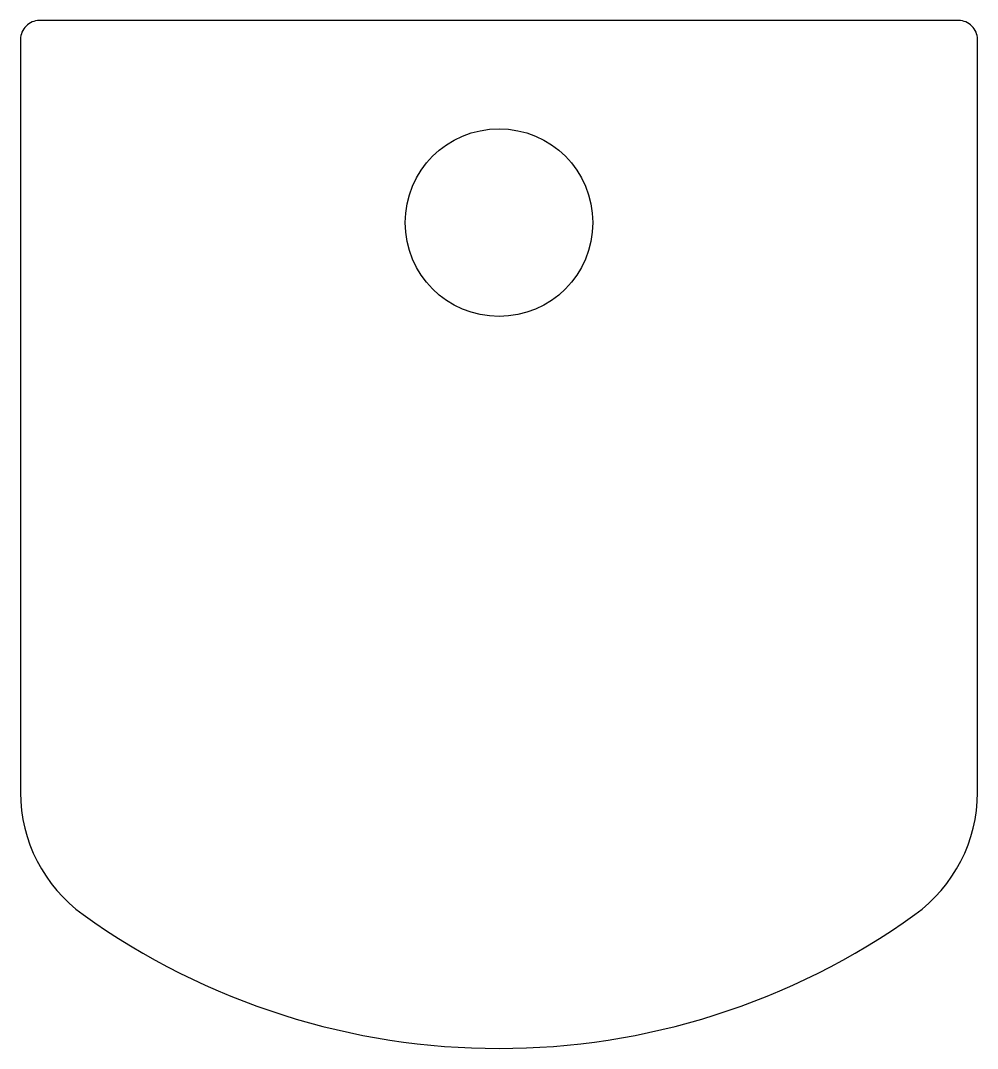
# Model space of a CAD drawing. Header units: millimetres. Extents: x -25.5 to 25.5, y -44 to 10.8.
import ezdxf

# ---------------------------------------------------------------- set-up
doc = ezdxf.new("R2010")
doc.units = ezdxf.units.MM
doc.layers.get('0').update_dxf_attribs({"linetype": 'CONTINUOUS'})

msp = doc.modelspace()

# ---------------------------------------------------------------- linework, layer by layer
msp.add_lwpolyline([(22.167, -36.865, 0.241531), (25.5, -30.367), (25.5, 9.765, 0.414214), (24.5, 10.765), (-24.5, 10.765, 0.414214), (-25.5, 9.765), (-25.5, -30.367, 0.241531), (-22.167, -36.865, 0.321887)], format="xyb", close=True)
msp.add_circle((0, 0), 5)

doc.saveas('drawing.dxf')
